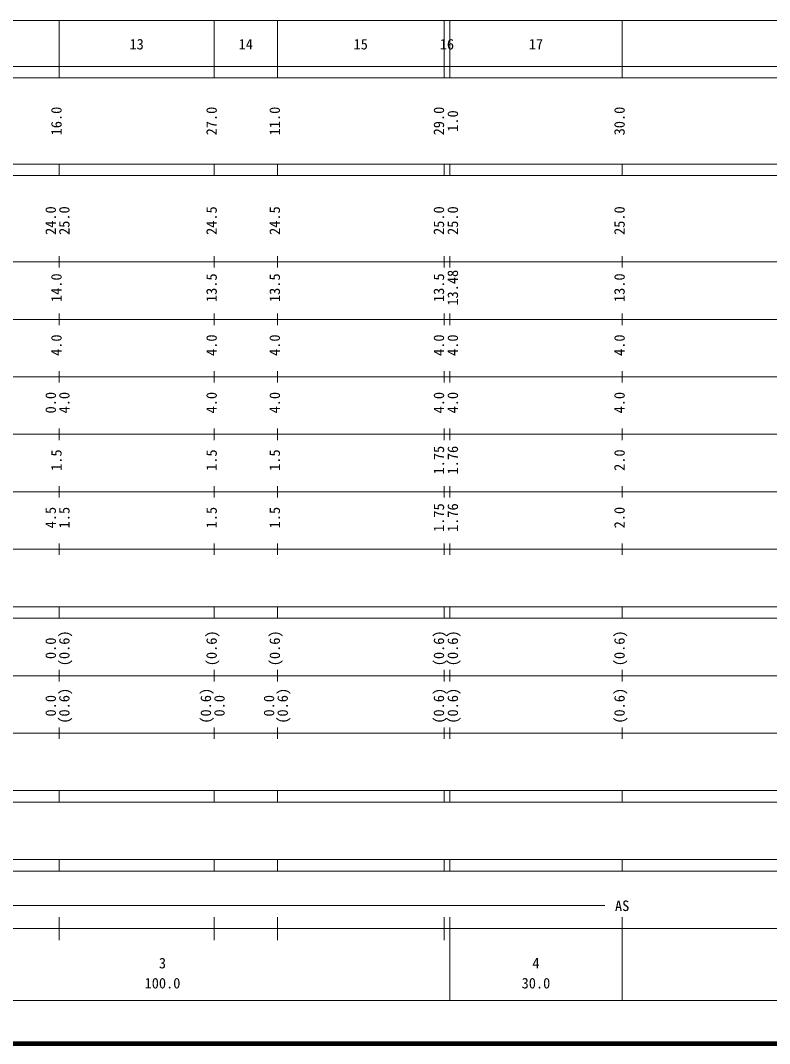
# Model space of a CAD drawing. Units: millimetres on the paper, enlarged 1000 times. Extents: x 40000 to 680000, y 20000 to 380000.
# Drawn here: x 293280 to 423658, y 20000 to 198000 of the extents above; entities that cross this region are included whole.
import ezdxf
from ezdxf.enums import TextEntityAlignment as Align

# ---------------------------------------------------------------- set-up
doc = ezdxf.new("R2010")
doc.units = ezdxf.units.MM
doc.header["$LTSCALE"] = 1000
doc.layers.add('M-TTL', color=2, linetype='Continuous', lineweight=140)
doc.layers.add('M-TTL-BAND', color=7, linetype='Continuous', lineweight=13)
doc.styles.add('ＭＳ ゴシック', font='')
doc.styles.get('ＭＳ ゴシック').set_extended_font_data('MS Gothic')

msp = doc.modelspace()

# ---------------------------------------------------------------- linework, layer by layer
at = {"layer": 'M-TTL'}
msp.add_line((40000, 20000), (680000, 20000), dxfattribs=at)
at = {"layer": 'M-TTL-BAND'}
for p, q in [((68000, 198000), (579000, 198000)), ((300000, 188000), (300000, 198000)), ((327000, 188000), (327000, 198000)), ((338000, 188000), (338000, 198000)), ((367000, 188000), (367000, 198000)), ((368000, 188000), (368000, 198000)), ((398000, 188000), (398000, 198000)), ((40000, 190000), (579000, 190000)), ((40000, 188000), (579000, 188000)), ((40000, 173000), (579000, 173000)), ((300000, 171000), (300000, 173000)), ((327000, 171000), (327000, 173000)), ((338000, 171000), (338000, 173000)), ((367000, 171000), (367000, 173000)), ((368000, 171000), (368000, 173000)), ((398000, 171000), (398000, 173000)), ((40000, 171000), (579000, 171000)), ((300000, 155000), (300000, 157000)), ((327000, 155000), (327000, 157000)), ((338000, 155000), (338000, 157000)), ((367000, 155000), (367000, 157000)), ((368000, 155000), (368000, 157000)), ((398000, 155000), (398000, 157000)), ((40000, 156000), (579000, 156000)), ((46000, 146000), (579000, 146000)), ((300000, 145000), (300000, 147000)), ((327000, 145000), (327000, 147000)), ((338000, 145000), (338000, 147000)), ((367000, 145000), (367000, 147000)), ((368000, 145000), (368000, 147000)), ((398000, 145000), (398000, 147000)), ((52000, 136000), (579000, 136000)), ((300000, 135000), (300000, 137000)), ((327000, 135000), (327000, 137000)), ((338000, 135000), (338000, 137000)), ((367000, 135000), (367000, 137000)), ((368000, 135000), (368000, 137000)), ((398000, 135000), (398000, 137000)), ((300000, 125000), (300000, 127000)), ((327000, 125000), (327000, 127000)), ((338000, 125000), (338000, 127000)), ((367000, 125000), (367000, 127000)), ((368000, 125000), (368000, 127000)), ((398000, 125000), (398000, 127000)), ((46000, 126000), (579000, 126000)), ((52000, 116000), (579000, 116000)), ((300000, 115000), (300000, 117000)), ((327000, 115000), (327000, 117000)), ((338000, 115000), (338000, 117000)), ((367000, 115000), (367000, 117000)), ((368000, 115000), (368000, 117000)), ((398000, 115000), (398000, 117000)), ((300000, 105000), (300000, 107000)), ((327000, 105000), (327000, 107000)), ((338000, 105000), (338000, 107000)), ((367000, 105000), (367000, 107000)), ((368000, 105000), (368000, 107000)), ((398000, 105000), (398000, 107000)), ((46000, 106000), (579000, 106000)), ((40000, 96000), (579000, 96000)), ((300000, 94000), (300000, 96000)), ((327000, 94000), (327000, 96000)), ((338000, 94000), (338000, 96000)), ((367000, 94000), (367000, 96000)), ((368000, 94000), (368000, 96000)), ((398000, 94000), (398000, 96000)), ((40000, 94000), (579000, 94000)), ((49000, 84000), (579000, 84000)), ((300000, 83000), (300000, 85000)), ((327000, 83000), (327000, 85000)), ((338000, 83000), (338000, 85000)), ((367000, 83000), (367000, 85000)), ((368000, 83000), (368000, 85000)), ((398000, 83000), (398000, 85000)), ((300000, 73000), (300000, 75000)), ((327000, 73000), (327000, 75000)), ((338000, 73000), (338000, 75000)), ((367000, 73000), (367000, 75000)), ((368000, 73000), (368000, 75000)), ((398000, 73000), (398000, 75000)), ((40000, 74000), (579000, 74000)), ((40000, 64000), (579000, 64000)), ((300000, 62000), (300000, 64000)), ((327000, 62000), (327000, 64000)), ((338000, 62000), (338000, 64000)), ((367000, 62000), (367000, 64000)), ((368000, 62000), (368000, 64000)), ((398000, 62000), (398000, 64000)), ((40000, 62000), (579000, 62000)), ((40000, 52000), (579000, 52000)), ((300000, 50000), (300000, 52000)), ((327000, 50000), (327000, 52000)), ((338000, 50000), (338000, 52000)), ((367000, 50000), (367000, 52000)), ((368000, 50000), (368000, 52000)), ((398000, 50000), (398000, 52000)), ((40000, 50000), (579000, 50000)), ((71000, 44000), (395000, 44000)), ((300000, 38000), (300000, 42000)), ((327000, 38000), (327000, 42000)), ((338000, 38000), (338000, 42000)), ((367000, 38000), (367000, 42000)), ((368000, 27500), (368000, 42000)), ((398000, 27500), (398000, 42000)), ((40000, 40000), (579000, 40000)), ((68000, 27500), (579000, 27500))]:
    msp.add_line(p, q, dxfattribs=at)

# ---------------------------------------------------------------- texts
at = {"layer": 'M-TTL-BAND', "style": 'ＭＳ ゴシック'}
for s, p in [('13', (313500, 192405)), ('14', (332500, 192405)), ('15', (352500, 192405)), ('16', (367500, 192405)), ('17', (383000, 192405)), ('AS', (398000, 42500)), ('3', (318000, 32523)), ('4', (383000, 32523)), ('100.0', (318000, 29033)), ('30.0', (383000, 29033))]:
    msp.add_text(s, height=1833, dxfattribs=at).set_placement(p, align=Align.BOTTOM_CENTER)
for s, p in [('16.0', (301000, 180500)), ('27.0', (328000, 180500)), ('11.0', (339000, 180500)), ('29.0', (367564, 180500)), ('1.0', (369988, 180500)), ('30.0', (399000, 180500)), ('24.0', (300000, 163174)), ('25.0', (302370, 163174)), ('24.5', (328000, 163174)), ('24.5', (339000, 163174)), ('25.0', (367564, 163174)), ('25.0', (369988, 163174)), ('25.0', (399000, 163174)), ('14.0', (301000, 151500)), ('13.5', (328000, 151500)), ('13.5', (339000, 151500)), ('13.5', (367564, 151500)), ('13.48', (369988, 151500)), ('13.0', (399000, 151500)), ('4.0', (301000, 141500)), ('4.0', (328000, 141500)), ('4.0', (339000, 141500)), ('4.0', (367564, 141500)), ('4.0', (369988, 141500)), ('4.0', (399000, 141500)), ('0.0', (300000, 131500)), ('4.0', (302370, 131500)), ('4.0', (328000, 131500)), ('4.0', (339000, 131500)), ('4.0', (367564, 131500)), ('4.0', (369988, 131500)), ('4.0', (399000, 131500)), ('1.5', (301000, 121500)), ('1.5', (328000, 121500)), ('1.5', (339000, 121500)), ('1.75', (367564, 121500)), ('1.76', (369988, 121500)), ('2.0', (399000, 121500)), ('4.5', (300000, 111500)), ('1.5', (302370, 111500)), ('1.5', (328000, 111500)), ('1.5', (339000, 111500)), ('1.75', (367564, 111500)), ('1.76', (369988, 111500)), ('2.0', (399000, 111500)), ('(0.6)', (302370, 88764)), ('(0.6)', (328000, 88764)), ('(0.6)', (339000, 88764)), ('(0.6)', (367564, 88764)), ('(0.6)', (369988, 88764)), ('(0.6)', (399000, 88764)), ('0.0', (300000, 88764)), ('0.0', (300000, 78764)), ('(0.6)', (302370, 78764)), ('(0.6)', (327000, 78764)), ('0.0', (329370, 78764)), ('0.0', (338000, 78764)), ('(0.6)', (340370, 78764)), ('(0.6)', (367564, 78764)), ('(0.6)', (369988, 78764)), ('(0.6)', (399000, 78764))]:
    msp.add_text(s, height=1833, rotation=90, dxfattribs=at).set_placement(p, align=Align.BOTTOM_CENTER)

doc.saveas('drawing.dxf')
